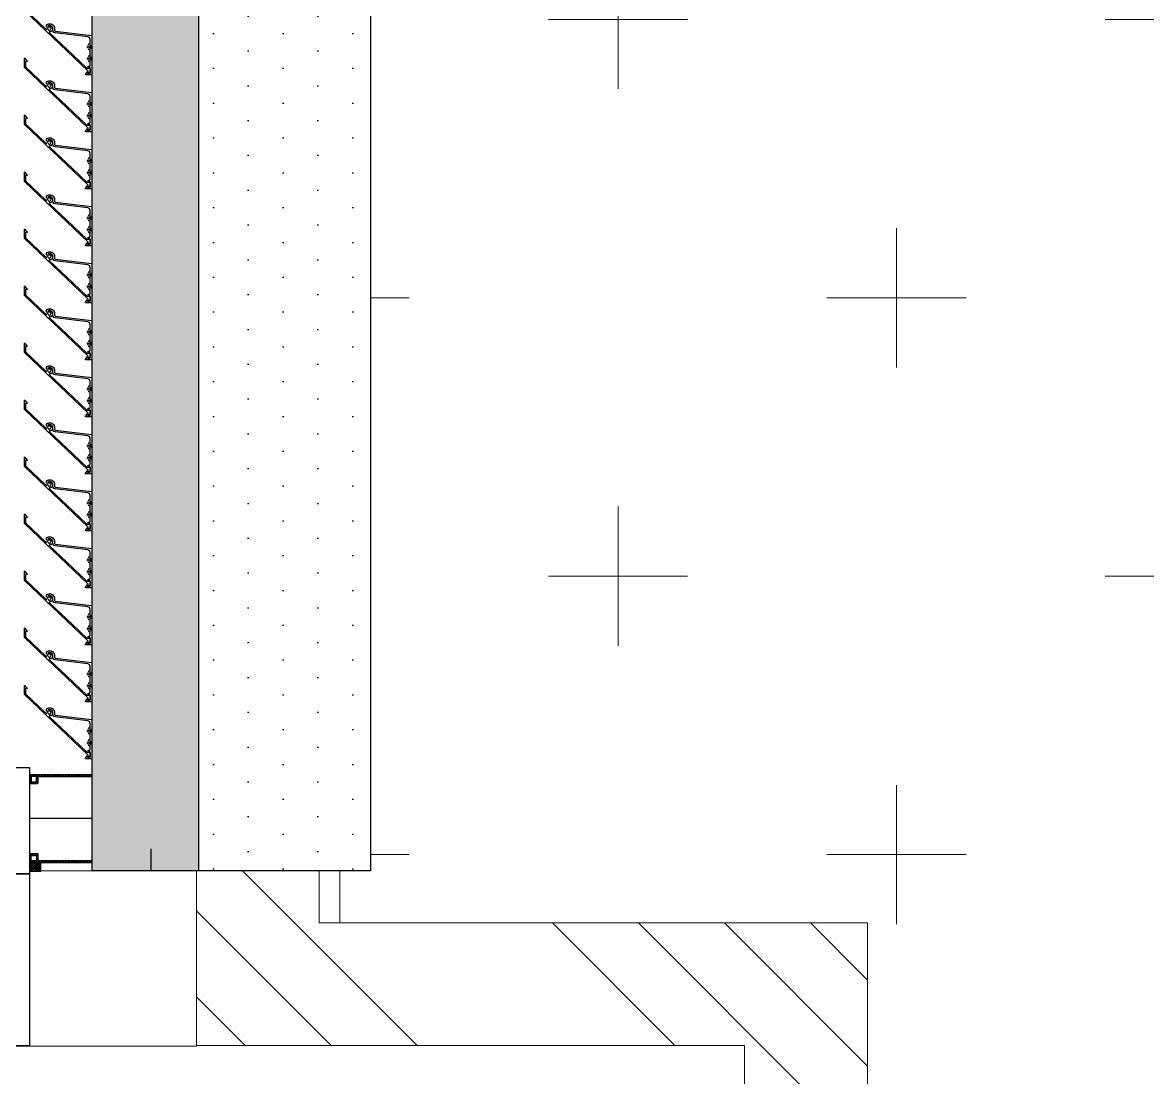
# Model space of a CAD drawing. Header units: millimetres. Extents: x 663313 to 1226001, y 1431724 to 1620898.
# Drawn here: x 764084 to 765367, y 1518365 to 1519568 of the extents above; entities that cross this region are included whole.
import ezdxf

# ---------------------------------------------------------------- set-up
doc = ezdxf.new("R2010")
doc.units = ezdxf.units.MM
doc.set_wipeout_variables(frame=1)
for name, pattern in [('CENTER', [50.8, 31.75, -6.35, 6.35, -6.35]), ('HIDDEN', [0.375, 0.25, -0.125]), ('XKITLINE00', [0])]:
    doc.linetypes.add(name, pattern=pattern)
for name, color, linetype, plot in [('000 - STRUCTURE_STEEL_ACCESORIES_DEF_SUB', 7, 'Continuous', False), ('010 - ASPG_EXTR_DEF_SUB', 7, 'Continuous', False), ('010 - ASPG_FRAMING_DEF_SUB', 7, 'Continuous', False)]:
    doc.layers.add(name, color=color, linetype=linetype, plot=plot)
for name, color, linetype in [('000 - STRUCTURE_STEEL_ACCESORIES_MAIN_COLOR_2', 7, 'Continuous'), ('000 - STRUCTURE_STEEL_ACCESORIES_SUB_COLOR_3', 7, 'Continuous'), ('000 - STRUCTURE_STEEL_ACCESORIES_WIPEOUT_', 7, 'Continuous'), ('010 - ASPG_ACCESSORIES_HATCH_', 7, 'Continuous'), ('010 - ASPG_ACCESSORIES_MAIN_COLOR_1', 7, 'Continuous'), ('010 - ASPG_ACCESSORIES_SUB_COLOR_1', 7, 'Continuous'), ('010 - ASPG_ACCESSORIES_SUB_COLOR_2', 7, 'Continuous'), ('010 - ASPG_ACCESSORIES_SYMBOL_', 7, 'Continuous'), ('010 - ASPG_ACCESSORIES_WIPEOUT_', 7, 'Continuous'), ('010 - ASPG_EXTR_MAIN_COLOR_2', 7, 'Continuous'), ('010 - ASPG_FASTERN_HIDDEN_', 7, 'Continuous'), ('010 - ASPG_FASTERN_MAIN_COLOR_1', 7, 'Continuous'), ('010 - ASPG_FASTERN_SUB_COLOR_2', 7, 'Continuous'), ('010 - ASPG_FLASHING_HATCH_', 7, 'Continuous'), ('010 - ASPG_FLASHING_MAIN_COLOR_2', 7, 'Continuous'), ('010 - ASPG_FLASHING_MAIN_COLOR_4', 7, 'Continuous'), ('010 - ASPG_FLASHING_SUB_COLOR_1', 7, 'Continuous'), ('010 - ASPG_FLASHING_WIPEOUT_', 7, 'Continuous'), ('010 - ASPG_FRAMING_CUT_COLOR_4', 7, 'Continuous'), ('010 - ASPG_FRAMING_HATCH_', 7, 'Continuous'), ('010 - ASPG_FRAMING_MAIN_COLOR_2', 7, 'Continuous'), ('010 - ASPG_FRAMING_SUB_COLOR_2', 7, 'Continuous'), ('010 - ASPG_FRAMING_WIPEOUT_', 7, 'Continuous'), ('BOLT & SCREW', 7, 'Continuous'), ('Center Line', 7, 'CENTER'), ('DIM', 7, 'Continuous'), ('TEXT', 7, 'Continuous'), ('tube-stopper', 7, 'Continuous')]:
    doc.layers.add(name, color=color, linetype=linetype)
for name, color, linetype, lineweight in [('12-GRID', 7, 'CENTER', 13), ('A-FLOR-E', 7, 'Continuous', 9), ('Part', 7, 'Continuous', 0), ('SCREW', 7, 'Continuous', 5)]:
    doc.layers.add(name, color=color, linetype=linetype, lineweight=lineweight)
pattern_1 = [(45, (68845973.911, -106253.634), (-4.0411152545, 4.0411152545), []), (45, (68845976.6053, -106253.634), (-4.0411152545, 4.0411152545), [])]

# ---------------------------------------------------------------- blocks, each defined once
blk = doc.blocks.new('W-1-PP18-ST_ENT4_REV00_20260531-225334_LOPF_PL')
at = {"layer": 'A-FLOR-E'}
h = blk.add_hatch(dxfattribs=at)
h.set_pattern_fill('CROSS', scale=50)
h.set_pattern_definition([(0, (-663607876.36, -1524781034.1), (317.5, 317.5), [158.75, -476.25]), (90, (-663607797, -1524781113.48), (-317.5, 317.5), [158.75, -476.25])])
h.paths.add_polyline_path([(19109.7, -8210), (19109.8, -13360.2), (23991.6, -13360.4), (23967.6, -1699.9), (16485, -1700.1), (16485, -3485), (17110, -3485), (17109.8, -8210)])
at = {"layer": 'TEXT'}
h = blk.add_hatch(dxfattribs=at)
h.set_pattern_fill('ANSI34', scale=21.831008, angle=389.6127)
h.set_pattern_definition([(314.9986, (31061.48, -20146.6), (294.079, 294.065), []), (314.9986, (31061.47, -20244.64), (294.079, 294.065), []), (314.9986, (31061.47, -20342.66), (294.079, 294.065), []), (314.9986, (31061.47, -20440.7), (294.079, 294.065), [])])
h.paths.add_polyline_path([(21249.9, -1450), (21249.9, -1590), (24079.2, -1590.1), (24079.2, -1450.1)], flags=17)
h.paths.add_polyline_path([(18499.6, -1590), (18499.6, -1450), (16347.7, -1449.9), (16347.7, -1589.9)])
h.paths.add_polyline_path([(18499.6, -1450), (18499.6, -1590), (21249.9, -1590), (21249.9, -1450)], flags=17)
h.paths.add_polyline_path([(24220.2, -1449.9), (24080.2, -1449.9), (24079.9, -13260), (19109.7, -13259.9), (19109.7, -8210), (17109.8, -8210), (17110, -3485), (16485.3, -3485), (16485, -1575), (16345, -1575), (16345, -3625), (16970, -3625), (16969.9, -8350), (18969.8, -8350), (18969.7, -13399.9), (24219.9, -13400)])
at = {"layer": 'Part', "color": 7, "linetype": 'XKITLINE00', "lineweight": 0}
blk.add_lwpolyline([(18969.8, -13399.9), (18969.8, -8350), (16969.7, -8350), (16969.7, -3624.9), (16344.6, -3624.9), (16344.6, -1449.9)], dxfattribs=at)
for points in [[(17109.7, -8210), (17109.7, -3484.9), (16484.6, -3484.9), (16484.6, -1590), (24077.6, -1590), (24077.6, -13260), (19109.8, -13259.9), (19109.8, -8210)], [(12920, -13150.2), (12920, -3425.6), (16344.6, -3425.6), (16344.6, -3625.6), (13120, -3625.6), (13120, -8210), (16970, -8210), (16970, -8350), (13120, -8350), (13120, -13150.2)]]:
    blk.add_lwpolyline(points, close=True, dxfattribs=at)
blk = doc.blocks.new('*U6326')
at = {"layer": '12-GRID', "color": 7, "linetype": 'CENTER'}
for p, q in [((0, -6.2), (0, 2.2)), ((-4.2, -2), (4.2, -2))]:
    blk.add_line(p, q, dxfattribs=at)
at = {"layer": 'BOLT & SCREW', "color": 7}
for p, q in [((-0.6, -1.8), (-1.8, -1.6)), ((-0.6, -2.2), (-1.8, -2.4)), ((-0.5, -1.8), (-0.9, -1.6)), ((-0.5, -2.2), (-0.9, -2.4)), ((-0.2, -1.4), (-0.4, -0.2)), ((-0.2, -1.5), (-0.4, -1.1)), ((-0.2, -2.5), (-0.4, -2.9)), ((-0.2, -2.6), (-0.4, -3.8)), ((0.2, -1.4), (0.4, -0.2)), ((0.2, -1.5), (0.4, -1.1)), ((0.4, -2.9), (0.2, -2.5)), ((0.2, -2.6), (0.4, -3.8)), ((0.5, -1.8), (0.9, -1.6)), ((0.5, -2.2), (0.9, -2.4)), ((0.6, -1.8), (1.8, -1.6)), ((0.6, -2.2), (1.8, -2.4))]:
    blk.add_line(p, q, dxfattribs=at)
for points in [[(-1.8, -1.6), (-0.9, -1.6, 0.414214), (-0.4, -1.1), (-0.4, -0.2), (0.4, -0.2), (0.4, -1.1, 0.414214), (0.9, -1.6), (1.8, -1.6), (1.8, -2.4), (0.9, -2.4, 0.414214), (0.4, -2.9), (0.4, -3.8), (-0.4, -3.8), (-0.4, -2.9, 0.414214), (-0.9, -2.4), (-1.8, -2.4)], [(0.2, -2.5, -0.414214), (0.5, -2.2), (0.6, -2.2), (0.6, -1.8), (0.5, -1.8, -0.414214), (0.2, -1.5), (0.2, -1.4), (-0.2, -1.4), (-0.2, -1.5, -0.414214), (-0.5, -1.8), (-0.6, -1.8), (-0.6, -2.2), (-0.5, -2.2, -0.414214), (-0.2, -2.5), (-0.2, -2.6), (0.2, -2.6)]]:
    blk.add_lwpolyline(points, format="xyb", close=True, dxfattribs=at)
blk.add_circle((0, -2), 3.5, dxfattribs=at)
blk = doc.blocks.new('000_ASPG_TYP_FILES_20260218-010703_FRAME_EXTR_')
at = {"layer": '010 - ASPG_FRAMING_HATCH_'}
h = blk.add_hatch(dxfattribs=at)
h.set_pattern_fill('ANSI32', scale=0.1, angle=180)
edge = h.paths.add_edge_path()
edge.add_line((2, 16), (2, 2))
edge.add_line((2, 2), (39.7, 2))
edge.add_arc((39.7, 1.7), 0.3, 0, 90, ccw=False)
edge.add_line((40, 1.7), (40, 0.3))
edge.add_arc((39.7, 0.3), 0.3, -90, 0, ccw=False)
edge.add_line((39.7, 0), (0.3, 0))
edge.add_arc((0.3, 0.3), 0.3, 180, 270, ccw=False)
edge.add_line((0, 0.3), (0, 17.7))
edge.add_arc((0.3, 17.7), 0.3, 90, 180, ccw=False)
edge.add_line((0.3, 18), (22.6, 18))
edge.add_arc((22.6, 18.5), 0.5, 270, 380.2095)
edge.add_arc((26.2, 19.8), 3.35, 182.0638, 200.2095, ccw=False)
edge.add_arc((23.6, 19.7), 0.76, 2.0638, 182.0638, ccw=False)
edge.add_arc((26.2, 19.8), 1.83, 182.0638, 447.9362)
edge.add_arc((26.3, 22.4), 0.76, 87.9362, 267.9362, ccw=False)
edge.add_arc((26.2, 19.8), 3.35, 69.7905, 87.9362, ccw=False)
edge.add_arc((27.5, 23.4), 0.5, 249.7905, 360)
edge.add_line((28, 23.4), (28, 26.7))
edge.add_line((28, 26.7), (28.5, 27.2))
edge.add_line((28.5, 27.2), (28, 27.7))
edge.add_line((28, 27.7), (28, 38.6))
edge.add_line((28, 38.6), (28.5, 39.1))
edge.add_line((28.5, 39.1), (28, 39.6))
edge.add_line((28, 39.6), (28, 42.9))
edge.add_arc((27.5, 42.9), 0.5, 0, 110.2095)
edge.add_arc((26.2, 46.5), 3.35, 272.0638, 290.2095, ccw=False)
edge.add_arc((26.3, 43.9), 0.76, 92.0638, 272.0638, ccw=False)
edge.add_arc((26.2, 46.5), 1.83, 272.0638, 537.9362)
edge.add_arc((23.6, 46.6), 0.76, 177.9362, 357.9362, ccw=False)
edge.add_arc((26.2, 46.5), 3.35, 159.7905, 177.9362, ccw=False)
edge.add_arc((22.6, 47.8), 0.5, 339.7905, 450)
edge.add_line((22.6, 48.3), (0.3, 48.3))
edge.add_arc((0.3, 48.6), 0.3, 180, 270, ccw=False)
edge.add_line((0, 48.6), (0, 60))
edge.add_arc((0.3, 60), 0.3, 90, 180, ccw=False)
edge.add_line((0.3, 60.3), (5, 60.3))
edge.add_line((5, 60.3), (5, 65))
edge.add_arc((5.3, 65), 0.3, 90, 180, ccw=False)
edge.add_line((5.3, 65.3), (30, 65.3))
edge.add_line((30, 65.3), (30, 63.6))
edge.add_arc((29.7, 63.6), 0.3, -90, 0, ccw=False)
edge.add_line((29.7, 63.3), (7.3, 63.3))
edge.add_arc((7.3, 63), 0.3, 90, 180)
edge.add_line((7, 63), (7, 58.3))
edge.add_line((7, 58.3), (2.3, 58.3))
edge.add_arc((2.3, 58), 0.3, 90, 180)
edge.add_line((2, 58), (2, 50.6))
edge.add_arc((2.3, 50.6), 0.3, 180, 270)
edge.add_line((2.3, 50.3), (29.7, 50.3))
edge.add_arc((29.7, 50), 0.3, 0, 90, ccw=False)
edge.add_line((30, 50), (30, 26.7))
edge.add_line((30, 26.7), (30, 16.3))
edge.add_arc((29.7, 16.3), 0.3, -90, 0, ccw=False)
edge.add_line((29.7, 16), (2, 16))
at = {"layer": '010 - ASPG_FRAMING_CUT_COLOR_4', "color": 7}
blk.add_lwpolyline([(2, 16), (2, 2), (39.7, 2, -0.414214), (40, 1.7), (40, 0.3, -0.414214), (39.7, 0), (0.3, 0, -0.414214), (0, 0.3), (0, 17.7, -0.414214), (0.3, 18), (22.6, 18, 0.52173), (23, 18.7, -0.079342), (22.8, 19.7, -1), (24.3, 19.8, 2.296346), (26.2, 21.7, -1), (26.3, 23.2, -0.079342), (27.3, 23, 0.52173), (28, 23.4), (28, 26.7), (28.5, 27.2), (28, 27.7), (28, 38.6), (28.5, 39.1), (28, 39.6), (28, 42.9, 0.52173), (27.3, 43.3, -0.079342), (26.3, 43.1, -1), (26.2, 44.6, 2.296346), (24.3, 46.5, -1), (22.8, 46.6, -0.079342), (23, 47.6, 0.52173), (22.6, 48.3), (0.3, 48.3, -0.414214), (0, 48.6), (0, 60, -0.414214), (0.3, 60.3), (5, 60.3), (5, 65, -0.414214), (5.3, 65.3), (30, 65.3), (30, 63.6, -0.414214), (29.7, 63.3), (7.3, 63.3, 0.414214), (7, 63), (7, 58.3), (2.3, 58.3, 0.414214), (2, 58), (2, 50.6, 0.414214), (2.3, 50.3), (29.7, 50.3, -0.414214), (30, 50), (30, 26.7), (30, 16.3, -0.414214), (29.7, 16)], format="xyb", close=True, dxfattribs=at)
at = {"color": 7}
for p in [(26.2, 48.5), (26.2, 21.8)]:
    blk.add_blockref('*U6326', p, dxfattribs=at)
blk = doc.blocks.new('000_ASPG_TYP_FILES_FRAMING_EXTR_BREAKLINE_TYPE_2')
at = {"layer": '010 - ASPG_FRAMING_HATCH_', "transparency": 33554585}
h = blk.add_hatch(dxfattribs=at)
h.set_pattern_fill('ANSI32', scale=0.25)
h.paths.add_polyline_path([(131, 91, 0.414214), (132, 90), (140, 90, 0.414214), (141, 91), (141, 100), (2, 100), (2, 125), (0, 125), (0, 99, 0.414214), (1, 98), (63, 98, -0.414214), (64, 97), (64, 3, -0.414214), (63, 2), (0, 2), (0, 0), (141, 0), (141, 9, 0.414214), (140, 10), (132, 10, 0.414214), (131, 9), (131, 3, -0.414214), (130, 2), (67, 2, -0.414214), (66, 3), (66, 97, -0.414214), (67, 98), (130, 98, -0.414214), (131, 97)])
h.paths.add_polyline_path([(133, 92), (133, 98), (139, 98), (139, 92)], flags=16)
h.paths.add_polyline_path([(133, 8), (139, 8), (139, 2), (133, 2)], flags=16)
at = {"layer": '010 - ASPG_FRAMING_HATCH_'}
h = blk.add_hatch(dxfattribs=at)
h.set_pattern_fill('ANSI37', scale=0.595498, angle=-90)
h.set_pattern_definition([(315, (1257419.4929, -519971.6224), (1.3369313545, 1.3369313545), []), (45, (1257419.4929, -519971.6224), (-1.3369313545, 1.3369313545), [])])
edge = h.paths.add_edge_path()
edge.add_ellipse((57.8, 105), major_axis=(0, -5), ratio=0.644482, start_angle=0, end_angle=180)
edge.add_line((57.8, 110), (62, 110))
edge.add_arc((62, 110.3), 0.3, -90, 0)
edge.add_line((62.3, 110.3), (62.3, 111))
edge.add_line((62.3, 111), (61.8, 111.5))
edge.add_line((61.8, 111.5), (62.3, 112))
edge.add_line((62.3, 112), (61.8, 112.5))
edge.add_line((61.8, 112.5), (62.3, 113))
edge.add_line((62.3, 113), (61.8, 113.5))
edge.add_line((61.8, 113.5), (62.3, 114))
edge.add_line((62.3, 114), (62.3, 115))
edge.add_line((62.3, 115), (63.3, 115))
edge.add_line((63.3, 115), (63.8, 115.5))
edge.add_line((63.8, 115.5), (64.3, 115))
edge.add_line((64.3, 115), (64.8, 115.5))
edge.add_line((64.8, 115.5), (65.3, 115))
edge.add_line((65.3, 115), (65.8, 115.5))
edge.add_line((65.8, 115.5), (66.3, 115))
edge.add_line((66.3, 115), (67, 115))
edge.add_arc((67, 115.3), 0.3, -90, 0)
edge.add_line((67.3, 115.3), (67.3, 110))
edge.add_arc((77.2, 105), 11.1, 153.2037, 206.7963)
edge.add_line((67.3, 100), (57.8, 100))
h = blk.add_hatch(dxfattribs=at)
h.set_pattern_fill('ANSI37', scale=0.595498, angle=-90)
h.set_pattern_definition([(315, (1257419.1929, -519973.9224), (1.3369313545, 1.3369313545), []), (45, (1257419.1929, -519973.9224), (-1.3369313545, 1.3369313545), [])])
edge = h.paths.add_edge_path()
edge.add_ellipse((11.5, 105), major_axis=(0, -5), ratio=0.644482, start_angle=180, end_angle=360, ccw=False)
edge.add_line((11.5, 110), (2, 110))
edge.add_arc((-7.9, 105), 11.1, -26.7963, 26.7963, ccw=False)
edge.add_line((2, 100), (11.5, 100))
h = blk.add_hatch(dxfattribs=at)
h.set_pattern_fill('HONEY', scale=0.238199, angle=-90)
h.set_pattern_definition([(270, (1257419.4425, -519993.9224), (0.65495992507, -1.1344238721), [0.7562825814, -1.5125651628]), (30, (1257419.4425, -519993.9224), (0.65495992936, 1.1344238696), [0.7562825814, -1.5125651628]), (330, (1257419.4425, -519993.9224), (1.30991985442, -2.48e-09), [-1.5125651628, 0.7562825814])])
edge = h.paths.add_edge_path()
edge.add_ellipse((11.8, 105), major_axis=(0, -5), ratio=0.644482, start_angle=0, end_angle=360, ccw=False)
h = blk.add_hatch(dxfattribs=at)
h.set_pattern_fill('HONEY', scale=0.238199, angle=-90)
h.set_pattern_definition([(270, (1257419.24324, -519991.6224), (0.65495992507, -1.1344238721), [0.7562825814, -1.5125651628]), (30, (1257419.24324, -519991.6224), (0.65495992936, 1.1344238696), [0.7562825814, -1.5125651628]), (330, (1257419.24324, -519991.6224), (1.30991985442, -2.48e-09), [-1.5125651628, 0.7562825814])])
edge = h.paths.add_edge_path()
edge.add_ellipse((57.5, 105), major_axis=(0, -5), ratio=0.644482, start_angle=0, end_angle=360)
at = {"color": 7}
blk.add_point((141, 100), dxfattribs=at)
at = {"layer": '010 - ASPG_FRAMING_CUT_COLOR_4', "color": 7}
blk.add_lwpolyline([(0, 0), (0, 2), (63, 2, 0.414214), (64, 3), (64, 97, 0.414214), (63, 98), (1, 98, -0.414214), (0, 99), (0, 125), (2, 125), (2, 100), (141, 100), (141, 91, -0.414214), (140, 90), (132, 90, -0.414214), (131, 91), (131, 97, 0.414214), (130, 98), (67, 98, 0.414214), (66, 97), (66, 3, 0.414214), (67, 2), (130, 2, 0.414214), (131, 3), (131, 9, -0.414214), (132, 10), (140, 10, -0.414214), (141, 9), (141, 0)], format="xyb", close=True, dxfattribs=at)
for points in [[(139, 98), (139, 92), (133, 92), (133, 98)], [(139, 2), (139, 8), (133, 8), (133, 2)]]:
    blk.add_lwpolyline(points, close=True, dxfattribs=at)
at = {"layer": '010 - ASPG_FRAMING_DEF_SUB', "color": 7, "transparency": 33554457}
blk.add_line((0, 50), (141, 50), dxfattribs=at)
for points in [[(54.3, 100), (67.3, 100), (67.3, 115.5), (54.3, 115.5)], [(2, 100), (15, 100), (15, 110), (2, 110)]]:
    blk.add_lwpolyline(points, close=True, dxfattribs=at)
at = {"layer": '010 - ASPG_FRAMING_SUB_COLOR_2', "color": 7}
for points in [[(57.5, 100), (67.3, 100, -0.238199), (67.3, 110), (67.3, 115.3, -0.414214), (67, 115), (66.3, 115), (65.8, 115.5), (65.3, 115), (64.8, 115.5), (64.3, 115), (63.8, 115.5), (63.3, 115), (62.3, 115), (62.3, 114), (61.8, 113.5), (62.3, 113), (61.8, 112.5), (62.3, 112), (61.8, 111.5), (62.3, 111), (62.3, 110.3, -0.414214), (62, 110), (57.5, 110)], [(11.8, 100), (2, 100, 0.238199), (2, 110), (11.8, 110)]]:
    blk.add_lwpolyline(points, format="xyb", dxfattribs=at)
at = {"layer": '010 - ASPG_FRAMING_SUB_COLOR_2', "color": 7, "extrusion": (0, 0, -1)}
blk.add_ellipse((11.8, 105), major_axis=(0, -5), ratio=0.644482, dxfattribs=at)
at = {"layer": '010 - ASPG_FRAMING_SUB_COLOR_2', "color": 7}
blk.add_ellipse((57.5, 105), major_axis=(0, -5), ratio=0.644482, dxfattribs=at)
blk = doc.blocks.new('PZG35-9D5')
at = {"layer": 'Center Line', "color": 7}
blk.add_line((0, 3.7), (0, -10.5), dxfattribs=at)
at = {"layer": 'SCREW', "color": 7}
for p, q in [((-1.4, 0), (-1.4, -1.1)), ((1.4, 0), (1.4, -0.6)), ((-1.9, -1.4), (1.9, -0.9)), ((-1.9, -1.4), (-1.4, -1.1)), ((-1.9, -1.4), (-1.4, -1.7)), ((-1.9, -2.7), (1.9, -2.2)), ((-1.9, -2.7), (-1.4, -2.4)), ((-1.9, -2.7), (-1.4, -3)), ((-1.9, -4), (-1.4, -3.7)), ((-1.9, -4), (-1, -3.9)), ((-1.9, -4), (-1.4, -4.3)), ((-1.4, -1.1), (1.4, -0.6)), ((-1.4, -1.7), (1.4, -1.2)), ((-1.4, -1.7), (-1.4, -2.4)), ((-1.4, -2.4), (1.4, -1.9)), ((-1.4, -3), (1.4, -2.5)), ((-1.4, -3), (-1.4, -3.7)), ((-1.4, -3.7), (-0.8, -3.6)), ((-1.4, -4.3), (-1.4, -8.1)), ((-1.4, -4.3), (-1.2, -4.3)), ((0, -9.5), (-1.4, -8.1)), ((0, -9.5), (1.4, -8.1)), ((0.6, -3.3), (1.4, -3.2)), ((0.7, -3.7), (1.9, -3.5)), ((0.7, -3.9), (1.4, -3.8)), ((0.7, -4.6), (1.4, -4.5)), ((0.7, -5), (1.9, -4.8)), ((0.7, -5.2), (1.4, -5.1)), ((1.9, -0.9), (1.4, -0.6)), ((1.9, -0.9), (1.4, -1.2)), ((1.4, -1.2), (1.4, -1.9)), ((1.9, -2.2), (1.4, -1.9)), ((1.9, -2.2), (1.4, -2.5)), ((1.4, -2.5), (1.4, -3.2)), ((1.9, -3.5), (1.4, -3.2)), ((1.9, -3.5), (1.4, -3.8)), ((1.4, -3.8), (1.4, -4.5)), ((1.9, -4.8), (1.4, -4.5)), ((1.9, -4.8), (1.4, -5.1)), ((1.4, -5.1), (1.4, -8.1))]:
    blk.add_line(p, q, dxfattribs=at)
blk.add_lwpolyline([(0, -9.5), (0.7, -5.2), (0.7, -3.6, 0.417657), (0.4, -3.3, 0.108102), (-0.8, -3.6), (-1.4, -4.7)], format="xyb", dxfattribs=at)
blk = doc.blocks.new('*U6169')
at = {"layer": 'SCREW', "color": 7}
blk.add_lwpolyline([(3, 1.8, 0.09906), (0.8, 2.5), (0.8, 2.3), (-0.8, 2.3), (-0.8, 2.5, 0.09906), (-3, 1.8, 0.266588), (-3.5, 1), (-3.5, 0.2, 0.414214), (-3.3, 0), (3.3, 0, 0.414214), (3.5, 0.2), (3.5, 1, 0.266588)], format="xyb", close=True, dxfattribs=at)
blk.add_blockref('PZG35-9D5', (0, 0), dxfattribs=at)
blk = doc.blocks.new('*U6175')
at = {"color": 7}
blk.add_point((0, 0), dxfattribs=at)
at = {"layer": '010 - ASPG_ACCESSORIES_MAIN_COLOR_1', "color": 7}
blk.add_lwpolyline([(-39.7, -0.6, 0.414214), (-40, -0.9), (-40, -7.4, 0.57735), (-39.7, -7.6), (-36.6, -5.8, 0.767327), (-36.8, -5.3), (-37.9, -5.3, -0.414214), (-38.2, -5), (-38.2, -2.8, -0.414214), (-38, -2.6), (-32.2, -2.6, -0.388879), (-32, -2.8), (-31.8, -4.3, 0.388879), (-31.3, -4.8), (-30.3, -4.8, 0.414214), (-30, -4.5), (-30, -2.9, -0.414214), (-29.7, -2.6), (0.4, -2.6, -0.378969), (3.4, -5.2), (8, -42.5, 0.446593), (11.6, -45.1, -0.489802), (16.1, -48.7), (16.1, -49.4, -0.18248), (15.8, -50, -0.267949), (15.3, -50.2, 1.122115), (15.1, -52.3, 0.405004), (18.1, -49.4), (18.1, -48.7, 0.489805), (11.2, -43.1, -0.446597), (9.9, -42.3), (4.9, -0.8, 0.364176), (4.6, -0.6)], format="xyb", close=True, dxfattribs=at)
at = {"layer": '010 - ASPG_EXTR_DEF_SUB', "color": 7}
for p in [(-40, -0.5), (43.4, -76.9), (43.4, -77.5)]:
    blk.add_point(p, dxfattribs=at)
at = {"layer": '010 - ASPG_EXTR_MAIN_COLOR_2', "color": 7}
blk.add_lwpolyline([(11.4, -48.2), (11.5, -47.4), (12.2, -47.6), (12.3, -46.8, -0.535538), (14.2, -49.2, 0.991572), (15.7, -49.6, 1.157025), (8.8, -48.8, -0.688558), (8.3, -49), (-17.1, -22.2), (-32.3, -6.1), (-32.3, -2.9, 0.414312), (-32.6, -2.6), (-37.5, -2.6, 0.414116), (-37.8, -2.9), (-37.8, -4.3, 0.414214), (-37.5, -4.6), (-36, -4.6, -0.205895), (-35.8, -4.7), (33.2, -77.5), (43.1, -77.5, 0.668179), (43.4, -77), (40.5, -74.2, 0.668179), (40, -74.4), (40, -76), (33.9, -76), (11.9, -52.8, -0.558354), (12.1, -52, 0.766275), (12, -50.4, -0.438583), (10.7, -48.1)], format="xyb", close=True, dxfattribs=at)
at = {"layer": 'SCREW', "color": 7, "rotation": 180}
for p in [(-21.6, -2.5), (-8.2, -2.5)]:
    blk.add_blockref('*U6169', p, dxfattribs=at)
blk = doc.blocks.new('*U4687')
at = {"color": 7}
blk.add_wipeout([(1440, 4), (60, 4), (60, 69.3), (1440, 69.3)], dxfattribs=at).dxf.layer = '010 - ASPG_FRAMING_WIPEOUT_'
at = {"layer": '010 - ASPG_FRAMING_MAIN_COLOR_2', "color": 7}
blk.add_lwpolyline([(1410, 69.3), (90, 69.3), (90, 6), (1410, 6)], close=True, dxfattribs=at)
at = {"layer": '010 - ASPG_FRAMING_SUB_COLOR_2', "color": 7}
for points in [[(1440, 4), (60, 4), (60, 69.3), (1440, 69.3)], [(60, 2), (60, 4), (1440, 4), (1440, 2)]]:
    blk.add_lwpolyline(points, close=True, dxfattribs=at)
at = {"color": 7}
for name, p, rotation in [('*U6175', (611.8, 69.3), 180), ('*U6175', (676.8, 69.3), 180), ('*U6175', (741.8, 69.3), 180), ('*U6175', (806.8, 69.3), 180), ('*U6175', (871.8, 69.3), 180), ('*U6175', (936.8, 69.3), 180), ('*U6175', (1001.8, 69.3), 180), ('*U6175', (1066.8, 69.3), 180), ('*U6175', (1131.8, 69.3), 180), ('*U6175', (1196.8, 69.3), 180), ('*U6175', (1261.8, 69.3), 180), ('*U6175', (1326.8, 69.3), 180), ('*U6175', (1391.8, 69.3), 180), ('000_ASPG_TYP_FILES_FRAMING_EXTR_BREAKLINE_TYPE_2', (1550, 0), 89.99999999999999)]:
    blk.add_blockref(name, p, dxfattribs=dict(at, rotation=rotation))
at = {"color": 7, "xscale": -1}
blk.add_blockref('000_ASPG_TYP_FILES_20260218-010703_FRAME_EXTR_', (1440, 4), dxfattribs=at)
blk = doc.blocks.new('W-1-PP18-ST_ENT4_REV00_20260604-235409_LOPF_ASPG_')
at = {"color": 7, "xscale": -1.000000000000002, "rotation": 90}
blk.add_blockref('*U4687', (16295, -1866), dxfattribs=at)
blk = doc.blocks.new('*U5628')
at = {"color": 7}
blk.add_wipeout([(0, -52), (1971.6, -52), (1775.6, -248), (0, -248)], dxfattribs=at).dxf.layer = '010 - ASPG_FLASHING_WIPEOUT_'
at = {"layer": '010 - ASPG_FLASHING_HATCH_'}
h = blk.add_hatch(dxfattribs=at)
h.set_pattern_fill('DOTS', scale=0.5)
h.set_pattern_definition([(0, (0, 0), (19.84375, 39.6875), [0, -39.6875])])
h.paths.add_polyline_path([(0, -52), (1971.6, -52), (1775.6, -248), (0, -248)])
at = {"layer": '010 - ASPG_FLASHING_MAIN_COLOR_2', "color": 7}
blk.add_lwpolyline([(0, -52), (1971.6, -52), (1775.6, -248), (0, -248)], close=True, dxfattribs=at)
at = {"color": 7}
blk.add_wipeout([(0, 69.3), (2092.9, 69.3), (1971.6, -52), (0, -52)], dxfattribs=at).dxf.layer = '010 - ASPG_FLASHING_WIPEOUT_'
at = {"layer": '010 - ASPG_FLASHING_HATCH_'}
h = blk.add_hatch(dxfattribs=at)
h.set_pattern_fill('DOTS', scale=0.2)
h.set_pattern_definition([(0, (0, 0), (7.9375, 15.875), [0, -15.875])])
h.paths.add_polyline_path([(0, 69.3), (2092.9, 69.3), (1971.6, -52), (0, -52)])
at = {"layer": '010 - ASPG_FLASHING_MAIN_COLOR_4', "color": 7}
blk.add_lwpolyline([(0, 69.3), (2092.9, 69.3), (1971.6, -52), (0, -52)], close=True, dxfattribs=at)
at = {"layer": 'Defpoints', "color": 7}
blk.add_line((0, 2), (25, 2), dxfattribs=at)
blk.add_line((0, 2), (25, 2), dxfattribs=at)
blk = doc.blocks.new('*U5577')
at = {"color": 7}
blk.add_wipeout([(0, -52), (3234, -52), (3234, -248), (0, -248)], dxfattribs=at).dxf.layer = '010 - ASPG_FLASHING_WIPEOUT_'
at = {"layer": '010 - ASPG_FLASHING_SUB_COLOR_1', "color": 7}
blk.add_lwpolyline([(0, -52), (3234, -52), (3234, -248), (0, -248)], close=True, dxfattribs=at)
at = {"color": 7}
blk.add_wipeout([(0, 69.3), (3234, 69.3), (3234, -52), (0, -52)], dxfattribs=at).dxf.layer = '010 - ASPG_FLASHING_WIPEOUT_'
at = {"layer": '010 - ASPG_FLASHING_SUB_COLOR_1', "color": 7}
blk.add_lwpolyline([(0, 69.3), (3234, 69.3), (3234, -52), (0, -52)], close=True, dxfattribs=at)
blk = doc.blocks.new('W-1-PP18-ST_ENT4_REV00_20260617-033902_ASPG_FLASHING')
at = {"color": 7, "rotation": 90}
blk.add_blockref('*U5628', (16295, -3425.6), dxfattribs=at)
at = {"color": 7}
blk.add_blockref('*U5577', (12920, -3377), dxfattribs=at)
blk = doc.blocks.new('*U4563')
at = {"layer": '010 - ASPG_ACCESSORIES_SUB_COLOR_2', "color": 7}
for p, q in [((-2.1, -1.5), (-2.1, 0)), ((2.1, -1), (2.1, 0)), ((-2.7, -1.9), (2.7, -1.4)), ((-2.7, -1.9), (-2.1, -1.5)), ((-2.7, -1.9), (-2.1, -2.3)), ((-2.7, -3.7), (2.7, -3.2)), ((-2.7, -3.7), (-2.1, -3.3)), ((-2.7, -3.7), (-2.1, -4.1)), ((-2.7, -5.5), (2.7, -5)), ((-2.7, -5.5), (2.7, -5)), ((-2.7, -5.5), (-2.1, -5.1)), ((-2.7, -5.5), (-2.1, -5.1)), ((-2.7, -5.5), (-2.1, -5.9)), ((-2.7, -5.5), (-2.1, -5.9)), ((-2.7, -7.3), (2.7, -6.8)), ((-2.7, -7.3), (-2.1, -6.9)), ((-2.7, -7.3), (-2.1, -7.7)), ((-2.7, -9.1), (-2.1, -8.7)), ((-2.7, -9.1), (-1.6, -9)), ((-2.7, -9.1), (-2.1, -9.5)), ((-2.7, -10.9), (-2.1, -10.5)), ((-2.7, -10.9), (-1.8, -10.8)), ((-2.7, -10.9), (-2.1, -11.3)), ((-2.1, -1.5), (2.1, -1)), ((-2.1, -2.3), (2.1, -1.8)), ((-2.1, -3.3), (-2.1, -2.3)), ((-2.1, -3.3), (2.1, -2.8)), ((-2.1, -4.1), (2.1, -3.6)), ((-2.1, -5.1), (-2.1, -4.1)), ((-2.1, -5.1), (2.1, -4.6)), ((-2.1, -5.1), (2.1, -4.6)), ((-2.1, -5.9), (2.1, -5.4)), ((-2.1, -5.9), (2.1, -5.4)), ((-2.1, -6.9), (-2.1, -5.9)), ((-2.1, -6.9), (-2.1, -5.9)), ((-2.1, -6.9), (2.1, -6.4)), ((-2.1, -7.7), (2.1, -7.2)), ((-2.1, -8.7), (-2.1, -7.7)), ((-2.1, -8.7), (-1.1, -8.6)), ((-2.1, -9.5), (-1.6, -9.4)), ((-2.1, -10.5), (-2.1, -9.5)), ((-2.1, -10.5), (-1.8, -10.5)), ((-2.1, -11.3), (-1.9, -11.2)), ((-2.1, -12.4), (-2.1, -11.3)), ((-2.1, -12.4), (-2.1, -15.6)), ((0.4, -8.4), (2.1, -8.2)), ((0.7, -8.8), (2.7, -8.6)), ((0.7, -9.1), (2.1, -9)), ((0.7, -10.2), (2.1, -10)), ((0.7, -10.6), (2.7, -10.4)), ((0.7, -10.9), (2.1, -10.8)), ((2.7, -1.4), (2.1, -1)), ((2.7, -1.4), (2.1, -1.8)), ((2.1, -2.8), (2.1, -1.8)), ((2.7, -3.2), (2.1, -2.8)), ((2.7, -3.2), (2.1, -3.6)), ((2.1, -4.6), (2.1, -3.6)), ((2.7, -5), (2.1, -4.6)), ((2.7, -5), (2.1, -4.6)), ((2.7, -5), (2.1, -5.4)), ((2.7, -5), (2.1, -5.4)), ((2.1, -6.4), (2.1, -5.4)), ((2.1, -6.4), (2.1, -5.4)), ((2.7, -6.8), (2.1, -6.4)), ((2.7, -6.8), (2.1, -7.2)), ((2.1, -8.2), (2.1, -7.2)), ((2.7, -8.6), (2.1, -8.2)), ((2.7, -8.6), (2.1, -9)), ((2.1, -10), (2.1, -9)), ((2.7, -10.4), (2.1, -10)), ((2.7, -10.4), (2.1, -10.8)), ((2.1, -10.8), (2.1, -15.6)), ((0, -17.2), (-2.1, -15.6)), ((0, -17.2), (2.1, -15.6))]:
    blk.add_line(p, q, dxfattribs=at)
blk.add_lwpolyline([(0, -17.2), (0.7, -11.5), (0.7, -8.7, 0.417657), (0.4, -8.4, 0.070993), (-1.5, -8.7), (-2.1, -12.4)], format="xyb", dxfattribs=at)
at = {"layer": '010 - ASPG_ACCESSORIES_SYMBOL_', "color": 7, "linetype": 'CENTER'}
blk.add_line((0, 6.1), (0, -18.2), dxfattribs=at)
at = {"layer": '010 - ASPG_FASTERN_MAIN_COLOR_1', "color": 7}
for p, q in [((-5.5, 0.5), (-5.5, 0)), ((5.5, 0), (-5.5, 0)), ((-5.2, 0.9), (-4.2, 1.2)), ((5.2, 0.9), (-5.2, 0.9)), ((-4.2, 5), (-4.2, 1.2)), ((4.2, 1.2), (-4.2, 1.2)), ((3.1, 5.5), (-3.1, 5.5)), ((-2.6, 0.9), (-2.1, 1.2)), ((-2.1, 5), (-2.1, 1.2)), ((2.1, 5), (2.1, 1.2)), ((2.4, 0.9), (2.1, 1.2)), ((4.2, 5), (4.2, 1.2)), ((5.2, 0.9), (4.2, 1.2)), ((5.5, 0.5), (5.5, 0))]:
    blk.add_line(p, q, dxfattribs=at)
for centre, radius, start, end in [((-5.2, 0.5), 0.3, 90, 180), ((-3.1, 3.9), 1.56, 48.0171, 131.9829), ((0, -0.2), 5.63, 68.2799, 111.7201), ((3.1, 3.9), 1.56, 48.0171, 131.9829), ((5.2, 0.5), 0.3, 0, 90)]:
    blk.add_arc(centre, radius, start, end, dxfattribs=at)
blk = doc.blocks.new('G$C7D677D58')
at = {"layer": 'tube-stopper'}
h = blk.add_hatch(dxfattribs=at)
h.set_pattern_fill('ANSI35', scale=0.02, angle=280.6768, style=0)
h.set_pattern_definition([(145.676841, (67.453535, -13.0942606), (0.00281929957, 0.00412935224), []), (145.676841, (67.4500606, -13.0949156), (0.00281929957, 0.00412935224), [0.00625, -0.00125, 0, -0.00125])])
h.paths.add_polyline_path([(0.0299, 0.0155), (0.0245, 0.0155), (0.0245, 0.0006), (0.0299, 0.0006)])
at = {"layer": '000 - STRUCTURE_STEEL_ACCESORIES_DEF_SUB', "color": 7, "ltscale": 0.1}
blk.add_line((0.0383, 0.008), (0, 0.008, 0), dxfattribs=at)
at = {"layer": '000 - STRUCTURE_STEEL_ACCESORIES_SUB_COLOR_3', "color": 7}
for p, q in [((0.0069, 0.0028, 0), (0.0069, 0.0132, 0)), ((0.0125, 0.0149, 0), (0.0077, 0.0149, 0)), ((0.0133, 0, 0), (0.0133, 0.016, 0)), ((0.0133, 0.016, 0), (0.0145, 0.016, 0)), ((0.0133, 0.0028, 0), (0.0133, 0.0132, 0)), ((0.0145, 0.016, 0), (0.0145, 0, 0)), ((0.0299, 0), (0.0299, 0.016)), ((0.0299, 0.016), (0.0311, 0.016)), ((0.0311, 0.016), (0.0311, 0)), ((0.0311, 0.0011), (0.0311, 0.0149)), ((0.0359, 0.0149), (0.0311, 0.0149)), ((0.0367, 0.0028), (0.0367, 0.0132)), ((0.0024, 0.012, 0), (0.0016, 0.0112, 0)), ((0.0016, 0.0048, 0), (0.0016, 0.0112, 0)), ((0.0069, 0.0112, 0), (0.0016, 0.0112, 0)), ((0.0069, 0.0048, 0), (0.0016, 0.0048, 0)), ((0.0024, 0.004, 0), (0.0016, 0.0048, 0)), ((0.0069, 0.012, 0), (0.0024, 0.012, 0)), ((0.0069, 0.004, 0), (0.0024, 0.004, 0)), ((0.0125, 0.0115, 0), (0.0077, 0.0115, 0)), ((0.0125, 0.0045, 0), (0.0077, 0.0045, 0)), ((0.0125, 0.0011, 0), (0.0077, 0.0011, 0)), ((0.0145, 0, 0), (0.0133, 0, 0)), ((0.0311, 0), (0.0299, 0)), ((0.0359, 0.0115), (0.0311, 0.0115)), ((0.0359, 0.0045), (0.0311, 0.0045)), ((0.0359, 0.0011), (0.0311, 0.0011))]:
    blk.add_line(p, q, dxfattribs=at)
at = {"layer": '000 - STRUCTURE_STEEL_ACCESORIES_SUB_COLOR_3', "color": 7, "linetype": 'HIDDEN'}
for p, q in [((0.0299, 0.012), (0.0145, 0.012, 0)), ((0.0299, 0.0112), (0.0145, 0.0112, 0)), ((0.0299, 0.0048), (0.0145, 0.0048, 0)), ((0.0299, 0.004), (0.0145, 0.004, 0))]:
    blk.add_line(p, q, dxfattribs=at)
at = {"layer": '000 - STRUCTURE_STEEL_ACCESORIES_SUB_COLOR_3', "color": 7, "elevation": 0}
for points in [[(0.0077, 0.0149, 0.46188), (0.0077, 0.0115, 0.23094), (0.0077, 0.0045, 0.46188), (0.0077, 0.0011)], [(0.0125, 0.0149, -0.46188), (0.0125, 0.0115, -0.23094), (0.0125, 0.0045, -0.46188), (0.0125, 0.0011)], [(0.0359, 0.0149, -0.46188), (0.0359, 0.0115, -0.23094), (0.0359, 0.0045, -0.46188), (0.0359, 0.0011)]]:
    blk.add_lwpolyline(points, format="xyb", dxfattribs=at)
at = {"layer": 'tube-stopper', "color": 7}
blk.add_lwpolyline([(0.0299, 0.0155), (0.0245, 0.0155), (0.0245, 0.0006), (0.0299, 0.0006)], close=True, dxfattribs=at)
blk = doc.blocks.new('010 - ASPG_ACCESSORIES_BRACKET_FOR_FRAME_TYPE-1_CUT-VIEW')
at = {"color": 7}
blk.add_wipeout([(0, 25), (0, 0), (40, 0), (40, 3), (3, 3), (3, 25)], dxfattribs=at).dxf.layer = '010 - ASPG_ACCESSORIES_WIPEOUT_'
at = {"layer": '010 - ASPG_ACCESSORIES_HATCH_'}
h = blk.add_hatch(dxfattribs=at)
h.set_pattern_fill('ANSI32', scale=0.03)
h.set_pattern_definition(pattern_1)
h.paths.add_polyline_path([(1.5, 16.1), (1.1, 16.7), (0.7, 16.1), (0, 16.1), (0, 25), (3, 25), (3, 16.1)])
h = blk.add_hatch(dxfattribs=at)
h.set_pattern_fill('ANSI32', scale=0.03)
h.set_pattern_definition(pattern_1)
h.paths.add_polyline_path([(0, 0), (0, 11.8), (0.2, 11.9), (1.2, 11.9), (1.6, 11.3), (2, 11.9), (3, 11.9), (3, 3), (19.7, 3), (19.7, 0)])
h = blk.add_hatch(dxfattribs=at)
h.set_pattern_fill('ANSI32', scale=0.03)
h.set_pattern_definition(pattern_1)
h.paths.add_polyline_path([(28.7, 0), (28.7, 3), (40, 3), (40, 0)])
at = {"layer": '010 - ASPG_ACCESSORIES_MAIN_COLOR_1', "color": 7}
blk.add_lwpolyline([(0, 25), (0, 0), (40, 0), (40, 3), (3, 3), (3, 25)], close=True, dxfattribs=at)
at = {"layer": '010 - ASPG_ACCESSORIES_SUB_COLOR_1', "color": 7}
for points in [[(1.5, 16.1), (1.1, 16.7), (0.7, 16.1), (0, 16.1), (0, 25), (3, 25), (3, 16.1)], [(0, 0), (0, 11.8), (0.2, 11.9), (1.2, 11.9), (1.6, 11.3), (2, 11.9), (3, 11.9), (3, 3), (19.7, 3), (19.7, 0)], [(28.7, 0), (28.7, 3), (40, 3), (40, 0)]]:
    blk.add_lwpolyline(points, close=True, dxfattribs=at)
blk = doc.blocks.new('000_ASPG_TYP_FILES_EXPANSION_BOLT_1')
at = {"layer": '010 - ASPG_FASTERN_HIDDEN_', "color": 7, "linetype": 'CENTER'}
blk.add_line((-15.3, 0), (74.9, 0), dxfattribs=at)
at = {"layer": '010 - ASPG_FASTERN_MAIN_COLOR_1', "color": 7}
for p, q in [((-8, 7.2), (-7.4, 7.9)), ((-8, 7.2), (-8, -7.2)), ((-7.4, 7.9), (-2.2, 7.9)), ((-7.4, 3.9), (-2.2, 3.9)), ((-1.6, 7.2), (-2.2, 7.9)), ((-1.6, 7.2), (-1.6, -7.2)), ((-7.4, -7.9), (-8, -7.2)), ((-7.4, -3.9), (-2.2, -3.9)), ((-7.4, -7.9), (-2.2, -7.9)), ((-2.2, -7.9), (-1.6, -7.2))]:
    blk.add_line(p, q, dxfattribs=at)
blk.add_lwpolyline([(-1.6, -8.4), (0, -8.4), (0, 8.4), (-1.6, 8.4)], close=True, dxfattribs=at)
for centre, radius, start, end in [((-4.7, 5.9), 3.33, 143.8846, 216.1154), ((4.4, 0), 12.4, 161.4826, 198.5174), ((-4.9, 5.9), 3.33, 323.8846, 36.1154), ((-14, 0), 12.4, 341.4826, 18.5174), ((-4.7, -5.9), 3.33, 143.8846, 216.1154), ((-4.9, -5.9), 3.33, 323.8846, 36.1154)]:
    blk.add_arc(centre, radius, start, end, dxfattribs=at)
at = {"layer": '010 - ASPG_FASTERN_SUB_COLOR_2', "color": 7}
for p, q in [((-13, 2), (-12.2, 2.8)), ((-13, -2), (-13, 2)), ((-11.7, 2.8), (-12.2, -2.8)), ((-12.2, 2.8), (-11.7, 2.8)), ((-10.9, 4), (-11.7, 2.8)), ((-10.9, 4), (-11.6, -4)), ((-10.3, 2.8), (-10.9, 4)), ((-10.3, 2.8), (-10.8, -2.8)), ((-9.5, 4), (-10.3, 2.8)), ((-9.5, 4), (-10.2, -4)), ((-8.9, 2.8), (-9.5, 4)), ((-8.9, 2.8), (-9.4, -2.8)), ((-8.2, 4), (-8.9, 2.8)), ((-8.2, 4), (-8.8, -4)), ((0.7, 4), (-0.1, 2.8)), ((0.7, 4), (0, -4)), ((1.3, 2.8), (0.7, 4)), ((1.3, 2.8), (0.8, -2.8)), ((2, 4), (1.3, 2.8)), ((2, 4), (1.4, -4)), ((2.6, 2.8), (2, 4)), ((2.6, 2.8), (2.2, -2.8)), ((3.4, 4), (2.6, 2.8)), ((3.4, 4), (2.7, -4)), ((4, 2.8), (3.4, 4)), ((4, 2.8), (3.5, -2.8)), ((4.8, 4), (4, 2.8)), ((4.8, 4), (4.1, -4)), ((5.4, 2.8), (4.8, 4)), ((5.4, 2.8), (4.9, -2.8)), ((6.2, 4), (5.4, 2.8)), ((6.2, 4), (5.5, -4)), ((6.8, 2.8), (6.2, 4)), ((6.8, 2.8), (6.3, -2.8)), ((7.6, 4), (6.8, 2.8)), ((7.6, 4), (6.9, -4)), ((8.2, 2.8), (7.6, 4)), ((8.2, 2.8), (7.7, -2.8)), ((9, 4), (8.2, 2.8)), ((9, 4), (8.3, -4)), ((9.6, 2.8), (9, 4)), ((9.6, 2.8), (9.1, -2.8)), ((10.4, 4), (9.6, 2.8)), ((10.4, 4), (9.7, -4)), ((11, 2.8), (10.4, 4)), ((11, 2.8), (10.5, -2.8)), ((11.7, 4), (11, 2.8)), ((11.7, 4), (11.1, -4)), ((12.3, 2.8), (11.7, 4)), ((12.3, 2.8), (11.9, -2.8)), ((13.1, 4), (12.3, 2.8)), ((13.1, 4), (12.4, -4)), ((13.1, 4), (47.5, 4)), ((47.5, 3), (47.5, 4)), ((50.5, 3), (47.5, 3)), ((50.5, 4), (60.3, 4.6)), ((50.5, 2), (50.5, 4)), ((50.5, 2), (51.5, 2)), ((50.5, -4), (50.5, 1)), ((50.7, 1.2), (51, 1.2)), ((52, 0.2), (52, -0.7)), ((52.5, 1), (52.5, 0)), ((54.7, -0.3), (55.3, 1.3)), ((55, -1.1), (55.7, 0.8)), ((56.2, 2), (57.5, 2)), ((56.7, 1.4), (57.1, 1.4)), ((58.1, 0.5), (58.2, -0.8)), ((58.5, 1), (58.5, 0)), ((60.3, 4.6), (60.3, -1.1)), ((67.5, 4), (60.3, 3.3)), ((67.5, -4), (67.5, 4)), ((-13, -2), (-12.2, -2.8)), ((-11.6, -4), (-12.2, -2.8)), ((-10.8, -2.8), (-11.6, -4)), ((-10.2, -4), (-10.8, -2.8)), ((-9.4, -2.8), (-10.2, -4)), ((-8.8, -4), (-9.4, -2.8)), ((-8, -2.8), (-8.8, -4)), ((0.8, -2.8), (0, -4)), ((1.4, -4), (0.8, -2.8)), ((2.2, -2.8), (1.4, -4)), ((2.7, -4), (2.2, -2.8)), ((3.5, -2.8), (2.7, -4)), ((4.1, -4), (3.5, -2.8)), ((4.9, -2.8), (4.1, -4)), ((5.5, -4), (4.9, -2.8)), ((6.3, -2.8), (5.5, -4)), ((6.9, -4), (6.3, -2.8)), ((7.7, -2.8), (6.9, -4)), ((8.3, -4), (7.7, -2.8)), ((9.1, -2.8), (8.3, -4)), ((9.7, -4), (9.1, -2.8)), ((10.5, -2.8), (9.7, -4)), ((11.1, -4), (10.5, -2.8)), ((11.9, -2.8), (11.1, -4)), ((12.4, -4), (11.9, -2.8)), ((12.5, -4), (47.5, -4)), ((47.5, -4), (47.5, -3)), ((47.5, -3), (50.5, -3)), ((60.3, -4.7), (50.5, -4)), ((53, -1.7), (54.1, -1.7)), ((53.5, -1), (53.8, -1)), ((59.2, -1.7), (60.3, -1.7)), ((59.5, -1), (60.3, -1.1)), ((60.3, -1.7), (60.3, -4.7)), ((60.3, -3.3), (67.5, -4))]:
    blk.add_line(p, q, dxfattribs=at)
for centre, start, end in [((51, 0.2), 0, 121.9394), ((51.5, 1), 0, 90), ((56.2, 1), 90, 161.5651), ((56.7, 0.4), 90, 159.1163), ((57.1, 0.4), 3.0186, 90), ((57.5, 1), 0, 90), ((53, -0.7), 180, 270), ((53.5, 0), 180, 270), ((53.8, 0), 270, 341.5651), ((54.1, -0.7), 270, 339.1163), ((59.2, -0.7), 183.0186, 270), ((59.5, 0), 180, 267.8255)]:
    blk.add_arc(centre, 1, start, end, dxfattribs=at)
blk = doc.blocks.new('*U5733')
at = {"color": 7, "xscale": -1, "rotation": 270}
blk.add_blockref('*U4563', (3, 11), dxfattribs=at)
at = {"color": 7}
blk.add_wipeout([(46.6, 75), (46.6, 30), (1.6, 30), (1.6, 25), (51.6, 25), (51.6, 75)], dxfattribs=at).dxf.layer = '000 - STRUCTURE_STEEL_ACCESORIES_WIPEOUT_'
at = {"layer": '010 - ASPG_ACCESSORIES_HATCH_'}
h = blk.add_hatch(dxfattribs=at)
h.set_pattern_fill('ANSI32', scale=0.03, angle=-90)
h.set_pattern_definition([(315, (-106130.8703, -14494238.6785), (1.01027881362, 1.01027881362), []), (315, (-106130.8703, -14494239.352), (1.01027881362, 1.01027881362), [])])
h.paths.add_polyline_path([(46.6, 75), (46.6, 30), (1.6, 30), (1.6, 25), (51.6, 25), (51.6, 75)])
at = {"layer": '000 - STRUCTURE_STEEL_ACCESORIES_MAIN_COLOR_2', "color": 7}
blk.add_lwpolyline([(46.6, 75), (46.6, 30), (1.6, 30), (1.6, 25), (51.6, 25), (51.6, 75)], close=True, dxfattribs=at)
at = {"color": 7}
blk.add_blockref('000_ASPG_TYP_FILES_EXPANSION_BOLT_1', (46.6, 52.5), dxfattribs=at)
at = {"color": 7, "xscale": -1000, "yscale": 1000, "zscale": 1000, "rotation": 90}
blk.add_blockref('G$C7D677D58', (32.2, 46.5, 0), dxfattribs=at)
at = {"color": 7, "xscale": -1, "rotation": 180}
blk.add_blockref('010 - ASPG_ACCESSORIES_BRACKET_FOR_FRAME_TYPE-1_CUT-VIEW', (0, 25), dxfattribs=at)
blk = doc.blocks.new('A$C804f1957')
at = {"layer": '010 - ASPG_FRAMING_HATCH_'}
h = blk.add_hatch(dxfattribs=at)
h.set_pattern_fill('ANSI37', scale=0.595498, angle=-180)
h.set_pattern_definition([(225, (-520963.4952, -1255924.7605), (1.3369313545, -1.3369313545), []), (315, (-520963.4952, -1255924.7605), (1.3369313545, 1.3369313545), [])])
edge = h.paths.add_edge_path()
edge.add_ellipse((-3.5, 5), major_axis=(0, -5), ratio=0.644482, start_angle=180, end_angle=360, ccw=False)
edge.add_line((-3.5, 10), (-13, 10))
edge.add_arc((-22.9, 5), 11.1, -26.7963, 26.7963, ccw=False)
edge.add_line((-13, 0), (-3.5, 0))
h = blk.add_hatch(dxfattribs=at)
h.set_pattern_fill('HONEY', scale=0.238199, angle=-180)
h.set_pattern_definition([(180, (-520983.4952, -1255925.0101), (-1.1344238721, -0.65495992507), [0.7562825814, -1.5125651628]), (300, (-520983.4952, -1255925.0101), (1.1344238696, -0.65495992936), [0.7562825814, -1.5125651628]), (240, (-520983.4952, -1255925.0101), (-2.48e-09, -1.30991985442), [-1.5125651628, 0.7562825814])])
edge = h.paths.add_edge_path()
edge.add_ellipse((-3.2, 5), major_axis=(0, -5), ratio=0.644482, start_angle=0, end_angle=360, ccw=False)
at = {"layer": '010 - ASPG_FRAMING_DEF_SUB', "color": 7, "transparency": 33554457}
blk.add_lwpolyline([(-13, 0), (0, 0), (0, 10), (-13, 10)], close=True, dxfattribs=at)
at = {"layer": '010 - ASPG_FRAMING_SUB_COLOR_2', "color": 7}
blk.add_lwpolyline([(-3.2, 0), (-13, 0, 0.238199), (-13, 10), (-3.2, 10)], format="xyb", dxfattribs=at)
at = {"layer": '010 - ASPG_FRAMING_SUB_COLOR_2', "color": 7, "extrusion": (0, 0, -1)}
blk.add_ellipse((-3.2, 5), major_axis=(0, -5), ratio=0.644482, dxfattribs=at)

msp = doc.modelspace()

# ---------------------------------------------------------------- block references
at = {"layer": 'DIM', "color": 7}
msp.add_blockref('W-1-PP18-ST_ENT4_REV00_20260531-225334_LOPF_PL', (747937.9499, 1522025.7857), dxfattribs=at)

# ---------------------------------------------------------------- next in the draw order: block references
at = {"color": 7}
msp.add_blockref('W-1-PP18-ST_ENT4_REV00_20260604-235409_LOPF_ASPG_', (747937.9499, 1522025.7857), dxfattribs=at)

# ---------------------------------------------------------------- next in the draw order: block references
at = {"color": 7, "xscale": -1, "yscale": -1, "rotation": 180}
msp.add_blockref('*U5733', (764230.9499, 1518734.7857), dxfattribs=at)
at = {"color": 7}
msp.add_blockref('A$C804f1957', (764104.9499, 1518599.7857), dxfattribs=at)

# ---------------------------------------------------------------- next in the draw order: block references
msp.add_blockref('W-1-PP18-ST_ENT4_REV00_20260617-033902_ASPG_FLASHING', (747937.9499, 1522025.7857), dxfattribs=at)

doc.saveas('drawing.dxf')
